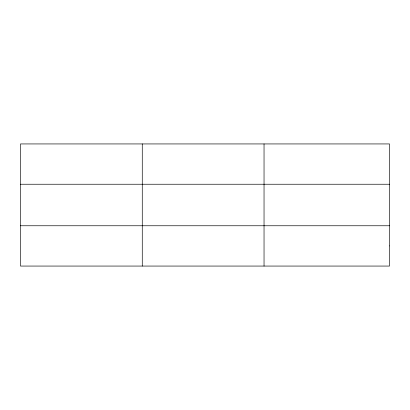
<?xml version="1.0" encoding="UTF-8"?>
<svg xmlns="http://www.w3.org/2000/svg" width="410" height="410" viewBox="0 0 410 410"><rect width="100%" height="100%" fill="white"/><g stroke="black" fill="none" stroke-linecap="round" stroke-linejoin="round"><path stroke-width="0.61" d="M142.27 143.936L142.27 266.064M264.04 143.936L264.04 266.064M20.5 184.239L389.5 184.239M20.5 225.761L389.5 225.761M389.5 245.913L389.5 266.064L20.5 266.064L20.5 143.936L389.5 143.936L389.5 245.913"/></g></svg>
